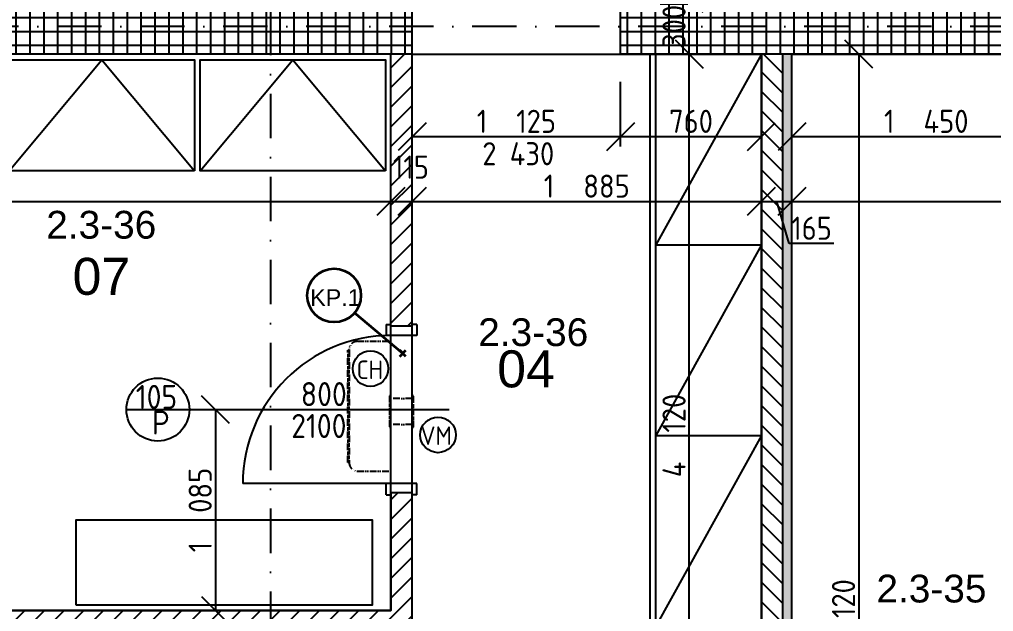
# Model space of a CAD drawing. Extents: x 4511820 to 5180432, y -1526536 to -944957.
# Drawn here: x 5099442 to 5104701, y -1215845 to -1212647 of the extents above; entities that cross this region are included whole.
import ezdxf

# ---------------------------------------------------------------- set-up
doc = ezdxf.new("R2010")
doc.units = 0
doc.header["$MEASUREMENT"] = 0
doc.linetypes.add('ACAD_ISO12W100', pattern=[22, 12, -3, 0.5, -3, 0.5, -3])
doc.linetypes.add('BODKOCIARKOVANA_3', pattern=[5.6, 3, -1.3, 0, -1.3])
doc.layers.get('0').update_dxf_attribs({"linetype": 'CONTINUOUS'})
doc.layers.get('Defpoints').update_dxf_attribs({"color": 61, "linetype": 'CONTINUOUS'})
for name, color, linetype in [('DVERE', 45, 'CONTINUOUS'), ('KÓTY', 4, 'CONTINUOUS'), ('MÚRY', 1, 'CONTINUOUS'), ('osi', 253, 'CONTINUOUS'), ('Plochy', 41, 'CONTINUOUS'), ('POPIS', 7, 'CONTINUOUS'), ('TENKÁ', 7, 'CONTINUOUS'), ('ZARIADENIE', 47, 'CONTINUOUS'), ('ZZ-chladenie', 133, 'CONTINUOUS'), ('zz-vetr', 52, 'CONTINUOUS'), ('ŠRAFY', 82, 'CONTINUOUS')]:
    doc.layers.add(name, color=color, linetype=linetype)
doc.layers.add('preklady', color=74, linetype='CONTINUOUS', lineweight=35)
doc.styles.add('ARIAL', font='arial.ttf')
doc.styles.add('STYLE1', font='isocp.shx')
doc.dimstyles.new('STANDARD-50', dxfattribs={"dimtxt": 125, "dimasz": 150, "dimexe": 10, "dimexo": 200, "dimgap": 20, "dimtad": 1, "dimdsep": 46, "dimlunit": 6, "dimtxsty": 'STYLE1', "dimblk1": 'OBLIQUE', "dimblk2": 'OBLIQUE', "dimsah": 1, "dimcen": 2.5, "dimse1": 1, "dimse2": 1, "dimadec": 0, "dimazin": 0, "dimtfac": 1, "dimtmove": 1, "dimatfit": 3, "dimldrblk": 'OBLIQUE', "dimfxl": 1, "dimtolj": 1, "dimtzin": 0, "dimarcsym": 0})
pattern_1 = [(45, (515270.5, 214751.965), (-53.0330086, 53.0330086), [])]
pattern_2 = [(90, (-3375574.78, 623738.554), (-75, 1e-14), []), (180, (-3375574.78, 623738.554), (-1e-14, -75), [])]

# ---------------------------------------------------------------- blocks, each defined once
blk = doc.blocks.new('SKRINA')
at = {"layer": 'ZARIADENIE'}
for p, q in [((4449069, -1324645.2), (4448469, -1324145.2)), ((4448469, -1325145.2), (4449069, -1324645.2))]:
    blk.add_line(p, q, dxfattribs=at)
blk.add_lwpolyline([(4448469, -1324145.2), (4448469, -1325145.2), (4449069, -1325145.2), (4449069, -1324145.2)], close=True, dxfattribs=at)
blk = doc.blocks.new('chlad2')
at = {"layer": 'ZZ-chladenie', "linetype": 'ACAD_ISO12W100', "ltscale": 3}
for p, q in [((5102412.5, -1105747.3), (5102592.5, -1105747.3)), ((5102412.5, -1106448.4), (5102592.5, -1106448.4))]:
    blk.add_line(p, q, dxfattribs=at)
blk.add_lwpolyline([(5102367.5, -1106402), (5102360.8, -1106402), (5102360.8, -1105794.8), (5102367.5, -1105794.8)], close=True, dxfattribs=at)
for centre, start, end in [((5102412.5, -1105792.3), 90, 180), ((5102412.5, -1106403.4), 180, 270)]:
    blk.add_arc(centre, 45, start, end, dxfattribs=at)
blk = doc.blocks.new('_OBLIQUE')
at = {"color": 0, "linetype": 'ByBlock'}
blk.add_line((-0.5, -0.5), (0.5, 0.5), dxfattribs=at)
blk = doc.blocks.new('*D27937')
at = {"layer": 'Defpoints', "color": 0}
for p in [(5103058.5, -1212834.2), (5103058.5, -1212834.2), (5103058.5, -1216954.2)]:
    blk.add_point(p, dxfattribs=at)
at = {"layer": 'KÓTY', "color": 0, "lineweight": -2}
blk.add_line((5103058.5, -1216954.2), (5103058.5, -1212834.2), dxfattribs=at)
at = {"layer": 'KÓTY', "color": 0, "linetype": 'ByBlock', "lineweight": -2, "xscale": 150, "yscale": 150, "zscale": 150}
for p, rotation in [((5103058.5, -1212834.2), 90), ((5103058.5, -1216954.2), 270)]:
    blk.add_blockref('_OBLIQUE', p, dxfattribs=dict(at, rotation=rotation))
at = {"layer": 'KÓTY', "color": 0, "insert": (5102976, -1214894.2), "char_height": 125, "attachment_point": 5, "rotation": 90, "style": 'STYLE1'}
blk.add_mtext('\\A1;4ﾠ120', dxfattribs=at)
blk = doc.blocks.new('*D27938')
at = {"layer": 'Defpoints', "color": 0}
for p in [(5103058.5, -1212534.2), (5103058.5, -1212534.2), (5103058.5, -1212834.2)]:
    blk.add_point(p, dxfattribs=at)
at = {"layer": 'KÓTY', "color": 0, "lineweight": -2}
blk.add_line((5103058.5, -1212834.2), (5103058.5, -1212534.2), dxfattribs=at)
at = {"layer": 'KÓTY', "color": 0, "linetype": 'ByBlock', "lineweight": -2, "xscale": 150, "yscale": 150, "zscale": 150}
for p, rotation in [((5103058.5, -1212534.2), 90), ((5103058.5, -1212834.2), 270)]:
    blk.add_blockref('_OBLIQUE', p, dxfattribs=dict(at, rotation=rotation))
at = {"layer": 'KÓTY', "color": 0, "insert": (5102976, -1212684.2), "char_height": 125, "attachment_point": 5, "rotation": 90, "style": 'STYLE1'}
blk.add_mtext('\\A1;300', dxfattribs=at)
blk = doc.blocks.new('*D27983')
at = {"layer": 'Defpoints', "color": 0}
for p in [(5096312.5, -1213629.5), (5101447.5, -1213629.5), (5101447.5, -1213629.5)]:
    blk.add_point(p, dxfattribs=at)
at = {"layer": 'KÓTY', "color": 0, "lineweight": -2}
blk.add_line((5096312.5, -1213629.5), (5101447.5, -1213629.5), dxfattribs=at)
at = {"layer": 'KÓTY', "color": 0, "linetype": 'ByBlock', "lineweight": -2, "xscale": 150, "yscale": 150, "zscale": 150, "rotation": 180}
blk.add_blockref('_OBLIQUE', (5096312.5, -1213629.5), dxfattribs=at)
at = {"layer": 'KÓTY', "color": 0, "linetype": 'ByBlock', "lineweight": -2, "xscale": 150, "yscale": 150, "zscale": 150}
blk.add_blockref('_OBLIQUE', (5101447.5, -1213629.5), dxfattribs=at)
at = {"layer": 'KÓTY', "color": 0, "insert": (5098880, -1213547), "char_height": 125, "attachment_point": 5, "style": 'STYLE1'}
blk.add_mtext('\\A1;5ﾠ135', dxfattribs=at)
blk = doc.blocks.new('*D27984')
at = {"layer": 'Defpoints', "color": 0}
for p in [(5101447.5, -1213629.5), (5101562.5, -1213629.5), (5101562.5, -1213629.5)]:
    blk.add_point(p, dxfattribs=at)
at = {"layer": 'KÓTY', "color": 0, "lineweight": -2}
blk.add_line((5101447.5, -1213629.5), (5101562.5, -1213629.5), dxfattribs=at)
at = {"layer": 'KÓTY', "color": 0, "linetype": 'ByBlock', "lineweight": -2, "xscale": 150, "yscale": 150, "zscale": 150, "rotation": 180}
blk.add_blockref('_OBLIQUE', (5101447.5, -1213629.5), dxfattribs=at)
at = {"layer": 'KÓTY', "color": 0, "linetype": 'ByBlock', "lineweight": -2, "xscale": 150, "yscale": 150, "zscale": 150}
blk.add_blockref('_OBLIQUE', (5101562.5, -1213629.5), dxfattribs=at)
at = {"layer": 'KÓTY', "color": 0, "insert": (5101555.8, -1213444.5), "char_height": 125, "attachment_point": 5, "style": 'STYLE1'}
blk.add_mtext('\\A1;115', dxfattribs=at)
blk = doc.blocks.new('*D27985')
at = {"layer": 'Defpoints', "color": 0}
for p in [(5103447.5, -1213184.2), (5101562.5, -1213629.5), (5103447.5, -1213629.5)]:
    blk.add_point(p, dxfattribs=at)
at = {"layer": 'KÓTY', "color": 0, "lineweight": -2}
blk.add_line((5101562.5, -1213629.5), (5103447.5, -1213629.5), dxfattribs=at)
at = {"layer": 'KÓTY', "color": 0, "linetype": 'ByBlock', "lineweight": -2, "xscale": 150, "yscale": 150, "zscale": 150, "rotation": 180}
blk.add_blockref('_OBLIQUE', (5101562.5, -1213629.5), dxfattribs=at)
at = {"layer": 'KÓTY', "color": 0, "linetype": 'ByBlock', "lineweight": -2, "xscale": 150, "yscale": 150, "zscale": 150}
blk.add_blockref('_OBLIQUE', (5103447.5, -1213629.5), dxfattribs=at)
at = {"layer": 'KÓTY', "color": 0, "insert": (5102505, -1213547), "char_height": 125, "attachment_point": 5, "style": 'STYLE1'}
blk.add_mtext('\\A1;1ﾠ885', dxfattribs=at)
blk = doc.blocks.new('*D27986')
at = {"layer": 'Defpoints', "color": 0}
for p in [(5103447.5, -1213184.2), (5103612.5, -1213184.2), (5103612.5, -1213629.5)]:
    blk.add_point(p, dxfattribs=at)
at = {"layer": 'KÓTY', "color": 0, "lineweight": -2}
for p, q in [((5103447.5, -1213629.5), (5103612.5, -1213629.5)), ((5103598.3, -1213857), (5103530, -1213629.5)), ((5103838.3, -1213857), (5103598.3, -1213857))]:
    blk.add_line(p, q, dxfattribs=at)
at = {"layer": 'KÓTY', "color": 0, "linetype": 'ByBlock', "lineweight": -2, "xscale": 150, "yscale": 150, "zscale": 150, "rotation": 180}
blk.add_blockref('_OBLIQUE', (5103447.5, -1213629.5), dxfattribs=at)
at = {"layer": 'KÓTY', "color": 0, "linetype": 'ByBlock', "lineweight": -2, "xscale": 150, "yscale": 150, "zscale": 150}
blk.add_blockref('_OBLIQUE', (5103612.5, -1213629.5), dxfattribs=at)
at = {"layer": 'KÓTY', "color": 0, "insert": (5103718.3, -1213774.5), "char_height": 125, "attachment_point": 5, "style": 'STYLE1'}
blk.add_mtext('\\A1;165', dxfattribs=at)
blk = doc.blocks.new('*D27987')
at = {"layer": 'Defpoints', "color": 0}
for p in [(5103612.5, -1212834.2), (5105062.5, -1212834.2), (5105062.5, -1213279.5)]:
    blk.add_point(p, dxfattribs=at)
at = {"layer": 'KÓTY', "color": 0, "lineweight": -2}
blk.add_line((5103612.5, -1213279.5), (5105062.5, -1213279.5), dxfattribs=at)
at = {"layer": 'KÓTY', "color": 0, "linetype": 'ByBlock', "lineweight": -2, "xscale": 150, "yscale": 150, "zscale": 150, "rotation": 180}
blk.add_blockref('_OBLIQUE', (5103612.5, -1213279.5), dxfattribs=at)
at = {"layer": 'KÓTY', "color": 0, "linetype": 'ByBlock', "lineweight": -2, "xscale": 150, "yscale": 150, "zscale": 150}
blk.add_blockref('_OBLIQUE', (5105062.5, -1213279.5), dxfattribs=at)
at = {"layer": 'KÓTY', "color": 0, "insert": (5104337.5, -1213197), "char_height": 125, "attachment_point": 5, "style": 'STYLE1'}
blk.add_mtext('\\A1;1ﾠ450', dxfattribs=at)
blk = doc.blocks.new('*D27993')
at = {"layer": 'Defpoints', "color": 0}
for p in [(5103612.5, -1212834.2), (5107232.5, -1212834.2), (5107232.5, -1213629.5)]:
    blk.add_point(p, dxfattribs=at)
at = {"layer": 'KÓTY', "color": 0, "lineweight": -2}
blk.add_line((5103612.5, -1213629.5), (5107232.5, -1213629.5), dxfattribs=at)
at = {"layer": 'KÓTY', "color": 0, "linetype": 'ByBlock', "lineweight": -2, "xscale": 150, "yscale": 150, "zscale": 150, "rotation": 180}
blk.add_blockref('_OBLIQUE', (5103612.5, -1213629.5), dxfattribs=at)
at = {"layer": 'KÓTY', "color": 0, "linetype": 'ByBlock', "lineweight": -2, "xscale": 150, "yscale": 150, "zscale": 150}
blk.add_blockref('_OBLIQUE', (5107232.5, -1213629.5), dxfattribs=at)
at = {"layer": 'KÓTY', "color": 0, "insert": (5105422.5, -1213547), "char_height": 125, "attachment_point": 5, "style": 'STYLE1'}
blk.add_mtext('\\A1;3ﾠ620', dxfattribs=at)
blk = doc.blocks.new('*D27994')
at = {"layer": 'Defpoints', "color": 0}
for p in [(5100359.5, -1214754.2), (5100359.5, -1215839.2), (5100500.5, -1215839.2)]:
    blk.add_point(p, dxfattribs=at)
at = {"layer": 'KÓTY', "color": 0, "lineweight": -2}
blk.add_line((5100500.5, -1214754.2), (5100500.5, -1215839.2), dxfattribs=at)
at = {"layer": 'KÓTY', "color": 0, "linetype": 'ByBlock', "lineweight": -2, "xscale": 150, "yscale": 150, "zscale": 150}
for p, rotation in [((5100500.5, -1214754.2), 90), ((5100500.5, -1215839.2), 270)]:
    blk.add_blockref('_OBLIQUE', p, dxfattribs=dict(at, rotation=rotation))
at = {"layer": 'KÓTY', "color": 0, "insert": (5100418, -1215296.7), "char_height": 125, "attachment_point": 5, "rotation": 90, "style": 'STYLE1'}
blk.add_mtext('\\A1;1ﾠ085', dxfattribs=at)
blk = doc.blocks.new('*D27995')
at = {"layer": 'Defpoints', "color": 0}
for p in [(5103612.5, -1212834.2), (5103612.5, -1218954.2), (5103973.5, -1218954.2)]:
    blk.add_point(p, dxfattribs=at)
at = {"layer": 'KÓTY', "color": 0, "lineweight": -2}
blk.add_line((5103973.5, -1212834.2), (5103973.5, -1218954.2), dxfattribs=at)
at = {"layer": 'KÓTY', "color": 0, "linetype": 'ByBlock', "lineweight": -2, "xscale": 150, "yscale": 150, "zscale": 150}
for p, rotation in [((5103973.5, -1212834.2), 90), ((5103973.5, -1218954.2), 270)]:
    blk.add_blockref('_OBLIQUE', p, dxfattribs=dict(at, rotation=rotation))
at = {"layer": 'KÓTY', "color": 0, "insert": (5103891, -1215894.2), "char_height": 125, "attachment_point": 5, "rotation": 90, "style": 'STYLE1'}
blk.add_mtext('\\A1;6ﾠ120', dxfattribs=at)
blk = doc.blocks.new('*D27999')
at = {"layer": 'Defpoints', "color": 0}
for p in [(5101562.5, -1212834.2), (5102687.5, -1212834.2), (5102687.5, -1213279.5)]:
    blk.add_point(p, dxfattribs=at)
at = {"layer": 'KÓTY', "color": 0, "lineweight": -2}
blk.add_line((5101562.5, -1213279.5), (5102687.5, -1213279.5), dxfattribs=at)
at = {"layer": 'KÓTY', "color": 0, "linetype": 'ByBlock', "lineweight": -2, "xscale": 150, "yscale": 150, "zscale": 150, "rotation": 180}
blk.add_blockref('_OBLIQUE', (5101562.5, -1213279.5), dxfattribs=at)
at = {"layer": 'KÓTY', "color": 0, "linetype": 'ByBlock', "lineweight": -2, "xscale": 150, "yscale": 150, "zscale": 150}
blk.add_blockref('_OBLIQUE', (5102687.5, -1213279.5), dxfattribs=at)
at = {"layer": 'KÓTY', "color": 0, "insert": (5102125, -1213197), "char_height": 125, "attachment_point": 5, "style": 'STYLE1'}
blk.add_mtext('\\A1;1ﾠ125', dxfattribs=at)
blk = doc.blocks.new('*D28000')
at = {"layer": 'Defpoints', "color": 0}
for p in [(5102687.5, -1212834.2), (5103447.5, -1212834.2), (5103447.5, -1213279.5)]:
    blk.add_point(p, dxfattribs=at)
at = {"layer": 'KÓTY', "color": 0, "lineweight": -2}
blk.add_line((5102687.5, -1213279.5), (5103447.5, -1213279.5), dxfattribs=at)
at = {"layer": 'KÓTY', "color": 0, "linetype": 'ByBlock', "lineweight": -2, "xscale": 150, "yscale": 150, "zscale": 150, "rotation": 180}
blk.add_blockref('_OBLIQUE', (5102687.5, -1213279.5), dxfattribs=at)
at = {"layer": 'KÓTY', "color": 0, "linetype": 'ByBlock', "lineweight": -2, "xscale": 150, "yscale": 150, "zscale": 150}
blk.add_blockref('_OBLIQUE', (5103447.5, -1213279.5), dxfattribs=at)
at = {"layer": 'KÓTY', "color": 0, "insert": (5103067.5, -1213197), "char_height": 125, "attachment_point": 5, "style": 'STYLE1'}
blk.add_mtext('\\A1;760', dxfattribs=at)

msp = doc.modelspace()

# ---------------------------------------------------------------- hatches: boundary and pattern name
at = {"layer": 'ŠRAFY', "ltscale": 0.25}
h = msp.add_hatch(dxfattribs=at)
h.set_pattern_fill('ANSI37', color=256, scale=600, angle=45)
h.set_pattern_definition(pattern_2)
h.paths.add_polyline_path([(5103372.5, -1212534.226), (5103272.5, -1212534.226), (5103022.5, -1212534.226), (5102712.5, -1212534.226), (5102687.5, -1212534.226), (5102687.5, -1212834.226), (5102847.5, -1212834.226), (5102877.5, -1212834.226), (5103447.5, -1212834.226), (5103562.5, -1212834.226), (5103612.5, -1212834.226), (5105062.5, -1212834.226), (5105062.5, -1212534.226), (5105062.5, -1211534.226), (5105062.5, -1210534.226), (5105632.5, -1210534.226), (5105662.5, -1210534.226), (5107582.5, -1210534.226), (5107582.5, -1210234.226), (5107467.5, -1210234.226), (5106582.5, -1210234.226), (5106467.5, -1210234.226), (5104877.5, -1210234.226), (5104762.5, -1210234.226), (5104762.5, -1210649.226), (5104762.5, -1211249.226), (5104762.5, -1212534.226), (5103622.5, -1212534.226)])
h = msp.add_hatch(dxfattribs=at)
h.set_pattern_fill('ANSI37', color=256, scale=600, angle=45)
h.set_pattern_definition(pattern_2)
h.paths.add_polyline_path([(5097547.5, -1212534.226), (5097372.5, -1212534.226), (5094422.5, -1212534.226), (5094422.5, -1212834.226), (5094562.5, -1212834.226), (5095932.5, -1212834.226), (5096312.5, -1212834.226), (5101447.5, -1212834.226), (5101562.5, -1212834.226), (5101562.5, -1212534.226)])
h = msp.add_hatch(dxfattribs=at)
h.set_pattern_fill('ANSI31', color=256, scale=600, style=0)
h.set_pattern_definition(pattern_1)
h.paths.add_polyline_path([(5101447.5, -1214304.226), (5101562.5, -1214304.226), (5101562.5, -1214294.226), (5101562.5, -1214259.226), (5101562.5, -1212834.226), (5101447.5, -1212834.226), (5101447.5, -1214294.226)])
h = msp.add_hatch(dxfattribs=at)
h.set_pattern_fill('ANSI31', color=256, scale=600, angle=90, style=0)
h.set_pattern_definition([(135, (-2973754.684, 437414.89), (-53.0330086, -53.0330086), [])])
h.paths.add_polyline_path([(5103447.5, -1212834.226), (5103447.5, -1216954.226), (5103447.5, -1217069.226), (5103447.5, -1218954.226), (5103562.5, -1218954.226), (5103562.5, -1212834.226)])
at = {"layer": 'ŠRAFY'}
h = msp.add_hatch(dxfattribs=at)
h.set_pattern_fill('DOTS', color=256, scale=250, angle=90)
h.set_pattern_definition([(90, (0, -89070.035), (-15.625, 7.8125), [0, -15.625])])
h.paths.add_polyline_path([(5103562.5, -1212834.226), (5103562.5, -1219254.226), (5103612.5, -1219254.226), (5103612.5, -1212834.226)])
at = {"layer": 'ŠRAFY', "ltscale": 0.25}
h = msp.add_hatch(dxfattribs=at)
h.set_pattern_fill('ANSI31', color=256, scale=600, style=0)
h.set_pattern_definition(pattern_1)
h.paths.add_polyline_path([(5101447.5, -1215839.226), (5096312.5, -1215839.226), (5096312.5, -1215954.226), (5100447.5, -1215954.226), (5100447.5, -1215999.226), (5100447.5, -1216009.226), (5100562.5, -1216009.226), (5100562.5, -1215999.226), (5100562.5, -1215954.226), (5101562.5, -1215954.226), (5101562.5, -1215214.226), (5101562.5, -1215204.226), (5101447.5, -1215204.226), (5101447.5, -1215214.226)])

# ---------------------------------------------------------------- linework, layer by layer
at = {"layer": 'DVERE', "ltscale": 0.25}
for p, q in [((5101422.5, -1214294.226), (5101422.5, -1214354.226)), ((5101422.5, -1214294.226), (5101447.5, -1214294.226)), ((5101587.5, -1214294.226), (5101562.5, -1214294.226)), ((5101587.5, -1214294.226), (5101587.5, -1214354.226)), ((5101587.5, -1214354.226), (5101422.5, -1214354.226)), ((5101447.5, -1215154.226), (5101447.5, -1214354.226)), ((5101562.5, -1215154.226), (5101562.5, -1214354.226)), ((5100019.5, -1214754.226), (5100359.5, -1214754.226)), ((5100359.5, -1214754.226), (5101762.156, -1214754.226)), ((5101447.5, -1215154.226), (5100647.5, -1215154.226)), ((5101422.5, -1215214.226), (5101422.5, -1215154.226)), ((5101587.5, -1215154.226), (5101422.5, -1215154.226)), ((5101587.5, -1215214.226), (5101587.5, -1215154.226)), ((5101422.5, -1215214.226), (5101447.5, -1215214.226)), ((5101587.5, -1215214.226), (5101562.5, -1215214.226))]:
    msp.add_line(p, q, dxfattribs=at)
msp.add_circle((5100189.5, -1214754.226), 170, dxfattribs=at)
msp.add_arc((5101447.5, -1215154.226), 800, 90, 180, dxfattribs=at)
at = {"layer": 'KÓTY', "ltscale": 25}
msp.add_line((5102687.5, -1213332.938), (5102687.5, -1212982.938), dxfattribs=at)
at = {"layer": 'MÚRY'}
for p, q in [((5101562.5, -1214304.226), (5101562.5, -1212534.226)), ((5102687.5, -1212834.226), (5102687.5, -1212534.226)), ((5101447.5, -1212834.226), (5096312.5, -1212834.226)), ((5101447.5, -1214304.226), (5101447.5, -1212834.226)), ((5103447.5, -1212834.226), (5102687.5, -1212834.226)), ((5103447.5, -1216954.226), (5103447.5, -1212834.226)), ((5103612.5, -1219254.226), (5103612.5, -1212834.226)), ((5105812.5, -1212834.226), (5103612.5, -1212834.226)), ((5101447.5, -1215839.226), (5096312.5, -1215839.226))]:
    msp.add_line(p, q, dxfattribs=at)
at = {"layer": 'MÚRY', "ltscale": 0.25}
for p, q in [((5101562.5, -1214304.226), (5101447.5, -1214304.226)), ((5101562.5, -1214304.226), (5101562.5, -1214259.226)), ((5101447.5, -1215204.226), (5101447.5, -1215839.226)), ((5101562.5, -1215204.226), (5101447.5, -1215204.226)), ((5101562.5, -1215954.226), (5101562.5, -1215204.226))]:
    msp.add_line(p, q, dxfattribs=at)
at = {"layer": 'osi', "linetype": 'BODKOCIARKOVANA_3', "ltscale": 80}
for p, q in [((5100797.5, -1198261.132), (5100797.5, -1230189.035)), ((5157242.5, -1212684.226), (5093572.5, -1212684.226))]:
    msp.add_line(p, q, dxfattribs=at)
at = {"layer": 'Plochy'}
for points in [[(5101447.5, -1212834.226), (5096312.5, -1212834.226), (5096312.5, -1215839.226), (5101447.5, -1215839.226)], [(5100562.5, -1216954.226), (5100562.5, -1215954.226), (5101562.5, -1215954.226), (5101562.5, -1212834.226), (5103447.5, -1212834.226), (5103447.5, -1216954.226)], [(5103612.5, -1212834.226), (5107232.5, -1212834.226), (5107232.5, -1214589.226), (5105232.5, -1214589.226), (5105232.5, -1219254.226), (5103612.5, -1219254.226)]]:
    msp.add_lwpolyline(points, close=True, dxfattribs=at)
at = {"layer": 'preklady'}
for p, q in [((5101511.569, -1214450.467), (5101251.783, -1214231.087)), ((5101494.952, -1214467.083), (5101528.186, -1214433.849)), ((5101528.187, -1214467.084), (5101494.952, -1214433.85))]:
    msp.add_line(p, q, dxfattribs=at)
at = {"layer": 'preklady', "ltscale": 0.25}
msp.add_circle((5101141, -1214137.535), 145, dxfattribs=at)
at = {"layer": 'TENKÁ'}
for p, q in [((5101562.5, -1212834.226), (5101447.5, -1212834.226)), ((5103612.5, -1212834.226), (5103447.5, -1212834.226)), ((5103562.5, -1219254.226), (5103562.5, -1212834.226))]:
    msp.add_line(p, q, dxfattribs=at)
at = {"layer": 'TENKÁ', "linetype": 'ACAD_ISO12W100', "ltscale": 10}
msp.add_line((5101562.5, -1212834.226), (5102687.5, -1212834.226), dxfattribs=at)
at = {"layer": 'ZARIADENIE', "ltscale": 0.25}
for p, q in [((5102847.5, -1216954.226), (5102847.5, -1212834.226)), ((5102877.5, -1216954.226), (5102877.5, -1212834.226))]:
    msp.add_line(p, q, dxfattribs=at)
at = {"layer": 'ZARIADENIE'}
for p, q in [((5103447.5, -1212834.226), (5102877.5, -1213864.226)), ((5102877.5, -1213864.226), (5103447.5, -1213864.226)), ((5103447.5, -1213864.226), (5102877.5, -1214894.226)), ((5102877.5, -1214894.226), (5103447.5, -1214894.226)), ((5102877.5, -1214894.226), (5103447.5, -1214894.226)), ((5103447.5, -1214894.226), (5102877.5, -1215924.226))]:
    msp.add_line(p, q, dxfattribs=at)
at = {"layer": 'ZARIADENIE', "color": 45, "ltscale": 0.25}
msp.add_lwpolyline([(5099747.5, -1215809.226), (5101347.5, -1215809.226), (5101347.5, -1215351.459), (5099747.5, -1215351.459)], close=True, dxfattribs=at)
at = {"layer": 'ZZ-chladenie'}
msp.add_circle((5101337.243, -1214532.803), 96, dxfattribs=at)
at = {"layer": 'zz-vetr', "linetype": 'ACAD_ISO12W100', "lineweight": -2, "ltscale": 3}
for p, q in [((5101562.5, -1214694.781), (5101447.5, -1214694.781)), ((5101562.5, -1214834.781), (5101447.5, -1214834.781))]:
    msp.add_line(p, q, dxfattribs=at)
for points in [[(5101440.5, -1214849.781), (5101447.5, -1214849.781), (5101447.5, -1214679.781), (5101440.5, -1214679.781)], [(5101562.5, -1214849.781), (5101569.5, -1214849.781), (5101569.5, -1214679.781), (5101562.5, -1214679.781)]]:
    msp.add_lwpolyline(points, close=True, dxfattribs=at)
at = {"layer": 'zz-vetr'}
msp.add_circle((5101701.734, -1214890.948), 96, dxfattribs=at)

# ---------------------------------------------------------------- block references
at = {"layer": 'ZARIADENIE', "color": 2, "xscale": -1, "rotation": 269.9999999999999}
for p in [(6424532.691, -5661933.226), (6425562.691, -5661933.226)]:
    msp.add_blockref('SKRINA', p, dxfattribs=at)
at = {"layer": 'ZZ-chladenie'}
msp.add_blockref('chlad2', (-1145, -108637.92), dxfattribs=at)

# ---------------------------------------------------------------- texts
at = {"layer": 'DVERE', "style": 'STYLE1'}
for s, p in [('105', (5100070.47, -1214750.726)), ('P', (5100157.47, -1214889.363))]:
    msp.add_text(s, height=130, dxfattribs=at).set_placement(p)
at = {"layer": 'KÓTY', "insert": (5102134.998, -1213371.992), "char_height": 125, "attachment_point": 5, "style": 'STYLE1'}
msp.add_mtext('\\A1;2 430', dxfattribs=at)
at = {"layer": 'POPIS', "lineweight": 40, "ltscale": 0.25, "style": 'ARIAL'}
for s, height, p in [('2.3-36', 150, (5099586.911, -1213830.614)), ('07', 200, (5099729.311, -1214134.305)), ('2.3-36', 150, (5101918.911, -1214411.114)), ('04', 200, (5102021.438, -1214634.153)), ('2.3-35', 150, (5104068.411, -1215796.114))]:
    msp.add_text(s, height=height, dxfattribs=at).set_placement(p)
at = {"layer": 'preklady', "linetype": 'Continuous', "lineweight": 20, "style": 'ARIAL'}
msp.add_text('KP.1', height=90, dxfattribs=at).set_placement((5101011.736, -1214193.791))
at = {"layer": 'TENKÁ', "linetype": 'Continuous', "style": 'STYLE1'}
for s, p in [('800', (5100961.085, -1214735.643)), ('2100', (5100909.311, -1214907.75))]:
    msp.add_text(s, height=130, dxfattribs=at).set_placement(p)
at = {"layer": 'ZZ-chladenie', "style": 'STYLE1'}
msp.add_text('CH', height=100, dxfattribs=at).set_placement((5101262.615, -1214589.002))
at = {"layer": 'zz-vetr', "style": 'STYLE1'}
msp.add_text('VM', height=100, dxfattribs=at).set_placement((5101607.427, -1214944.961))

# ---------------------------------------------------------------- dimensions: what is measured, and where the dimension line sits
at = {"layer": 'KÓTY'}
for base, p1, p2, picture, middle in [((5103058.5, -1212534.226), (5103058.5, -1212834.226), (5103058.5, -1212534.226), '*D27938', (5102976, -1212684.226)), ((5103058.5, -1212834.226), (5103058.5, -1216954.226), (5103058.5, -1212834.226), '*D27937', (5102975.957, -1214894.226)), ((5103973.5, -1218954.226), (5103612.5, -1212834.226), (5103612.5, -1218954.226), '*D27995', (5103890.957, -1215894.226)), ((5100500.5, -1215839.226), (5100359.5, -1214754.226), (5100359.5, -1215839.226), '*D27994', (5100417.957, -1215296.726))]:
    dim = msp.add_linear_dim(base=base, p1=p1, p2=p2, angle=90, dimstyle='STANDARD-50', dxfattribs=at)
    dim.commit()
    dim.dimension.update_dxf_attribs({"geometry": picture, "text_midpoint": middle})
for base, p1, p2, picture, middle in [((5102687.5, -1213279.535), (5101562.5, -1212834.226), (5102687.5, -1212834.226), '*D27999', (5102125, -1213196.992)), ((5103447.5, -1213279.535), (5102687.5, -1212834.226), (5103447.5, -1212834.226), '*D28000', (5103067.5, -1213197.035)), ((5105062.5, -1213279.535), (5103612.5, -1212834.226), (5105062.5, -1212834.226), '*D27987', (5104337.5, -1213196.992)), ((5107232.5, -1213629.535), (5103612.5, -1212834.226), (5107232.5, -1212834.226), '*D27993', (5105422.5, -1213546.992)), ((5103447.5, -1213629.535), (5101562.5, -1213629.535), (5103447.5, -1213184.226), '*D27985', (5102505, -1213546.992)), ((5103612.5, -1213629.535), (5103447.5, -1213184.226), (5103612.5, -1213184.226), '*D27986', (5103618.25, -1213774.535)), ((5101562.5, -1213629.535), (5101447.5, -1213629.535), (5101562.5, -1213629.535), '*D27984', (5101555.75, -1213444.535)), ((5101447.5, -1213629.535), (5096312.5, -1213629.535), (5101447.5, -1213629.535), '*D27983', (5098880, -1213546.992))]:
    dim = msp.add_linear_dim(base=base, p1=p1, p2=p2, dimstyle='STANDARD-50', dxfattribs=at)
    dim.commit()
    dim.dimension.update_dxf_attribs({"geometry": picture, "text_midpoint": middle})

doc.saveas('drawing.dxf')
